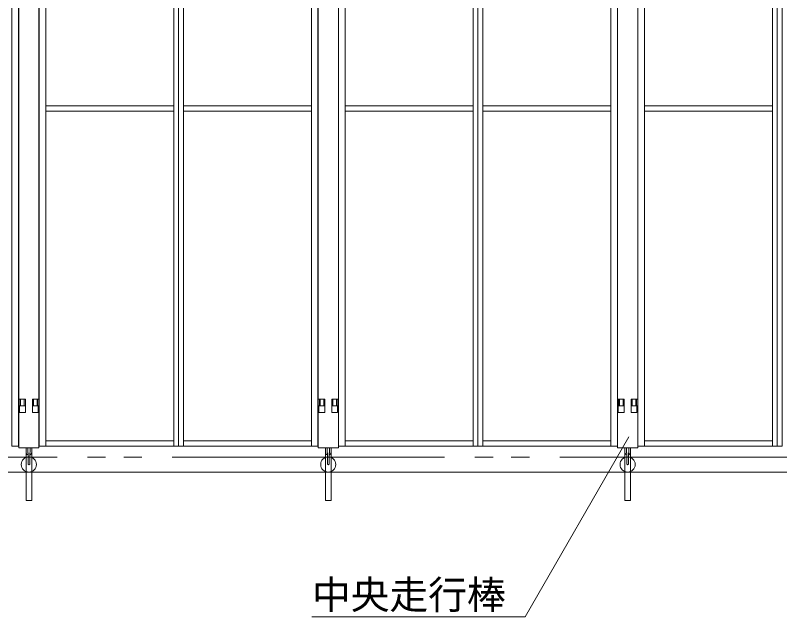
# Model space of a CAD drawing. Units: millimetres, scale not verified. Extents: x -12090 to 12090, y -18325 to 18325.
# Drawn here: x -2281 to -8, y 5026 to 6813 of the extents above; entities that cross this region are included whole.
import ezdxf
from ezdxf.enums import TextEntityAlignment as Align

# ---------------------------------------------------------------- set-up
doc = ezdxf.new("R2010")
doc.units = ezdxf.units.MM
doc.header["$LTSCALE"] = 90
doc.header["$PDMODE"] = 32
doc.header["$PDSIZE"] = 45
doc.linetypes.add('DASHED1', pattern=[1.8, 1.2, -0.6])
doc.linetypes.add('DOUBLE_CHAIN2', pattern=[12.8, 9, -1, 0.6, -0.6, 0.6, -1])
for name, color, linetype, lineweight in [('0-5_ﾍﾞｰｽﾗｲﾝ', 134, 'Continuous', 18), ('0-8_ﾜｲﾔｰﾛｰﾌﾟ', 134, 'DOUBLE_CHAIN2', 18), ('1-0_中央走行棒', 134, 'Continuous', 18), ('1-9_標準ﾊﾟﾈﾙ', 134, 'Continuous', 18), ('1-B_文字', 134, 'Continuous', 18), ('1-C_落とし棒', 134, 'Continuous', 18)]:
    doc.layers.add(name, color=color, linetype=linetype, lineweight=lineweight)
doc.styles.add('ＭＳ ゴシック', font='')
doc.styles.get('ＭＳ ゴシック').set_extended_font_data('MS Gothic')

msp = doc.modelspace()

# ---------------------------------------------------------------- linework, layer by layer
at = {"layer": '0-5_ﾍﾞｰｽﾗｲﾝ'}
msp.add_line((-10960.19, 5455), (1899.81, 5455), dxfattribs=at)
at = {"layer": '0-8_ﾜｲﾔｰﾛｰﾌﾟ'}
msp.add_line((1299.81, 5500), (-9401.8, 5500), dxfattribs=at)
at = {"layer": '1-0_中央走行棒'}
for p, q in [((-2270.2, 5672.56), (-2270.2, 7024.06)), ((-2210.19, 7024.06), (-2210.19, 5672.56)), ((-1380.19, 5672.56), (-1380.19, 7024.06)), ((-1320.19, 7024.06), (-1320.19, 5672.56)), ((-490.19, 5672.56), (-490.19, 7024.06)), ((-430.19, 7024.06), (-430.19, 5672.56)), ((-2248.64, 5527.56), (-2248.64, 5514.46)), ((-2243.65, 5527.56), (-2243.65, 5514.46)), ((-2236.64, 5514.46), (-2236.64, 5527.56)), ((-2231.64, 5514.46), (-2231.64, 5527.56)), ((-1358.64, 5527.56), (-1358.64, 5514.46)), ((-1353.64, 5527.56), (-1353.64, 5514.46)), ((-1346.64, 5514.46), (-1346.64, 5527.56)), ((-1341.64, 5514.46), (-1341.64, 5527.56)), ((-468.64, 5527.56), (-468.64, 5514.46)), ((-463.64, 5527.56), (-463.64, 5514.46)), ((-456.64, 5514.46), (-456.64, 5527.56)), ((-451.64, 5514.46), (-451.64, 5527.56)), ((-2242.69, 5478.06), (-2242.69, 5513.06)), ((-2237.7, 5513.06), (-2237.7, 5478.06)), ((-1352.69, 5478.06), (-1352.69, 5513.06)), ((-1347.7, 5513.06), (-1347.7, 5478.06)), ((-462.69, 5478.06), (-462.69, 5513.06)), ((-457.69, 5513.06), (-457.69, 5478.06))]:
    msp.add_line(p, q, dxfattribs=at)
for points in [[(-2210.19, 5652.56), (-2210.19, 5527.56), (-2270.2, 5527.56), (-2270.2, 5652.56)], [(-1320.19, 5652.56), (-1320.19, 5527.56), (-1380.19, 5527.56), (-1380.19, 5652.56)], [(-430.19, 5652.56), (-430.19, 5527.56), (-490.19, 5527.56), (-490.19, 5652.56)]]:
    msp.add_lwpolyline(points, dxfattribs=at)
for points in [[(-2250.54, 5632.56), (-2267.85, 5632.56), (-2267.85, 5652.56), (-2250.54, 5652.56)], [(-2212.54, 5632.56), (-2229.84, 5632.56), (-2229.84, 5652.56), (-2212.54, 5652.56)], [(-1360.54, 5632.56), (-1377.85, 5632.56), (-1377.85, 5652.56), (-1360.54, 5652.56)], [(-1322.54, 5632.56), (-1339.84, 5632.56), (-1339.84, 5652.56), (-1322.54, 5652.56)], [(-470.55, 5632.56), (-487.84, 5632.56), (-487.84, 5652.56), (-470.55, 5652.56)], [(-432.54, 5632.56), (-449.85, 5632.56), (-449.85, 5652.56), (-432.54, 5652.56)]]:
    msp.add_lwpolyline(points, close=True, dxfattribs=at)
for centre, radius, start, end in [((-2240.14, 5514.46), 8.5, 180, 252.53653), ((-2240.14, 5514.46), 3.5, 180, 223.21338), ((-2240.14, 5514.46), 8.5, 286.74649, 360), ((-2240.14, 5514.46), 3.5, 314.40796, 360), ((-1350.14, 5514.46), 8.5, 180, 252.53653), ((-1350.14, 5514.46), 3.5, 180, 223.21338), ((-1350.14, 5514.46), 8.5, 286.74649, 360), ((-1350.14, 5514.46), 3.5, 314.40796, 360), ((-460.14, 5514.46), 8.5, 180, 252.53653), ((-460.14, 5514.46), 3.5, 180, 223.21338), ((-460.14, 5514.46), 8.5, 286.74649, 360), ((-460.14, 5514.46), 3.5, 314.40796, 360)]:
    msp.add_arc(centre, radius, start, end, dxfattribs=at)
for p in [(-2240.19, 5478.06), (-1350.19, 5478.06), (-460.2, 5478.06)]:
    msp.add_point(p, dxfattribs=at)
at = {"layer": '1-9_標準ﾊﾟﾈﾙ'}
for p, q in [((-2266.9, 5672.56), (-2266.9, 5652.56)), ((-2213.49, 5672.56), (-2213.49, 5652.56)), ((-1376.9, 5672.56), (-1376.9, 5652.56)), ((-1323.49, 5672.56), (-1323.49, 5652.56)), ((-486.9, 5672.56), (-486.9, 5652.56)), ((-433.48, 5672.56), (-433.48, 5652.56))]:
    msp.add_line(p, q, dxfattribs=at)
at = {"layer": '1-9_標準ﾊﾟﾈﾙ', "linetype": 'DASHED1'}
for p, q in [((-2264.7, 5672.56), (-2264.7, 5652.56)), ((-2253.69, 5672.56), (-2253.69, 5652.56)), ((-2226.69, 5672.56), (-2226.69, 5652.56)), ((-2215.69, 5672.56), (-2215.69, 5652.56)), ((-1374.7, 5672.56), (-1374.7, 5652.56)), ((-1363.69, 5672.56), (-1363.69, 5652.56)), ((-1336.69, 5672.56), (-1336.69, 5652.56)), ((-1325.69, 5672.56), (-1325.69, 5652.56)), ((-484.7, 5672.56), (-484.7, 5652.56)), ((-473.7, 5672.56), (-473.7, 5652.56)), ((-446.7, 5672.56), (-446.7, 5652.56)), ((-435.69, 5672.56), (-435.69, 5652.56))]:
    msp.add_line(p, q, dxfattribs=at)
at = {"layer": '1-9_標準ﾊﾟﾈﾙ'}
for points in [[(-2270.69, 8535.56), (-2290.45, 8535.56), (-2290.45, 5532.56), (-2270.69, 5532.56)], [(-2209.69, 8535.56), (-2189.94, 8535.56), (-2189.94, 5532.56), (-2209.69, 5532.56)], [(-1795.19, 8535.56), (-1809.44, 8535.56), (-1809.44, 5532.56), (-1795.19, 5532.56)], [(-1795.19, 8535.56), (-1780.95, 8535.56), (-1780.95, 5532.56), (-1795.19, 5532.56)], [(-1380.69, 8535.56), (-1400.44, 8535.56), (-1400.44, 5532.56), (-1380.69, 5532.56)], [(-1319.7, 8535.56), (-1299.94, 8535.56), (-1299.94, 5532.56), (-1319.7, 5532.56)], [(-905.19, 8535.56), (-919.44, 8535.56), (-919.44, 5532.56), (-905.19, 5532.56)], [(-905.19, 8535.56), (-890.95, 8535.56), (-890.95, 5532.56), (-905.19, 5532.56)], [(-490.69, 8535.56), (-510.44, 8535.56), (-510.44, 5532.56), (-490.69, 5532.56)], [(-429.7, 8535.56), (-409.94, 8535.56), (-409.94, 5532.56), (-429.7, 5532.56)], [(-15.19, 8535.56), (-29.44, 8535.56), (-29.44, 5532.56), (-15.19, 5532.56)], [(-15.19, 8535.56), (-0.95, 8535.56), (-0.95, 5532.56), (-15.19, 5532.56)], [(-1809.44, 6544.06), (-2189.94, 6544.06), (-2189.94, 6528.06), (-1809.44, 6528.06)], [(-1780.95, 6544.06), (-1400.44, 6544.06), (-1400.44, 6528.06), (-1780.95, 6528.06)], [(-919.44, 6544.06), (-1299.94, 6544.06), (-1299.94, 6528.06), (-919.44, 6528.06)], [(-890.95, 6544.06), (-510.44, 6544.06), (-510.44, 6528.06), (-890.95, 6528.06)], [(-29.44, 6544.06), (-409.94, 6544.06), (-409.94, 6528.06), (-29.44, 6528.06)], [(-1809.44, 5532.56), (-2189.94, 5532.56), (-2189.94, 5548.06), (-1809.44, 5548.06)], [(-1780.95, 5532.56), (-1400.44, 5532.56), (-1400.44, 5548.06), (-1780.95, 5548.06)], [(-919.44, 5532.56), (-1299.94, 5532.56), (-1299.94, 5548.06), (-919.44, 5548.06)], [(-890.95, 5532.56), (-510.44, 5532.56), (-510.44, 5548.06), (-890.95, 5548.06)], [(-29.44, 5532.56), (-409.94, 5532.56), (-409.94, 5548.06), (-29.44, 5548.06)]]:
    msp.add_lwpolyline(points, close=True, dxfattribs=at)
for points in [[(-2270.69, 5652.56), (-2250.69, 5652.56), (-2250.69, 5672.56), (-2270.69, 5672.56)], [(-2209.69, 5652.56), (-2229.7, 5652.56), (-2229.7, 5672.56), (-2209.69, 5672.56)], [(-1380.69, 5652.56), (-1360.69, 5652.56), (-1360.69, 5672.56), (-1380.69, 5672.56)], [(-1319.7, 5652.56), (-1339.69, 5652.56), (-1339.69, 5672.56), (-1319.7, 5672.56)], [(-490.69, 5652.56), (-470.69, 5652.56), (-470.69, 5672.56), (-490.69, 5672.56)], [(-429.7, 5652.56), (-449.69, 5652.56), (-449.69, 5672.56), (-429.7, 5672.56)]]:
    msp.add_lwpolyline(points, dxfattribs=at)
at = {"layer": '1-B_文字'}
msp.add_line((-1398.73, 5025.82), (-765.73, 5025.82), dxfattribs=at)
msp.add_lwpolyline([(-456.74, 5559.82), (-765.05, 5025.82), (-765.48, 5025.82)], dxfattribs=at)
at = {"layer": '1-C_落とし棒'}
for points in [[(-2231.69, 5527.56), (-2231.69, 5371.36), (-2248.69, 5371.36), (-2248.69, 5527.56)], [(-1341.69, 5527.56), (-1341.69, 5371.36), (-1358.69, 5371.36), (-1358.69, 5527.56)], [(-451.69, 5527.56), (-451.69, 5371.36), (-468.69, 5371.36), (-468.69, 5527.56)]]:
    msp.add_lwpolyline(points, close=True, dxfattribs=at)

# ---------------------------------------------------------------- texts
at = {"layer": '1-B_文字', "style": 'ＭＳ ゴシック'}
msp.add_text('中央走行棒', height=84.46, dxfattribs=at).set_placement((-1398.73, 5023.47), align=Align.BOTTOM_LEFT)

doc.saveas('drawing.dxf')
